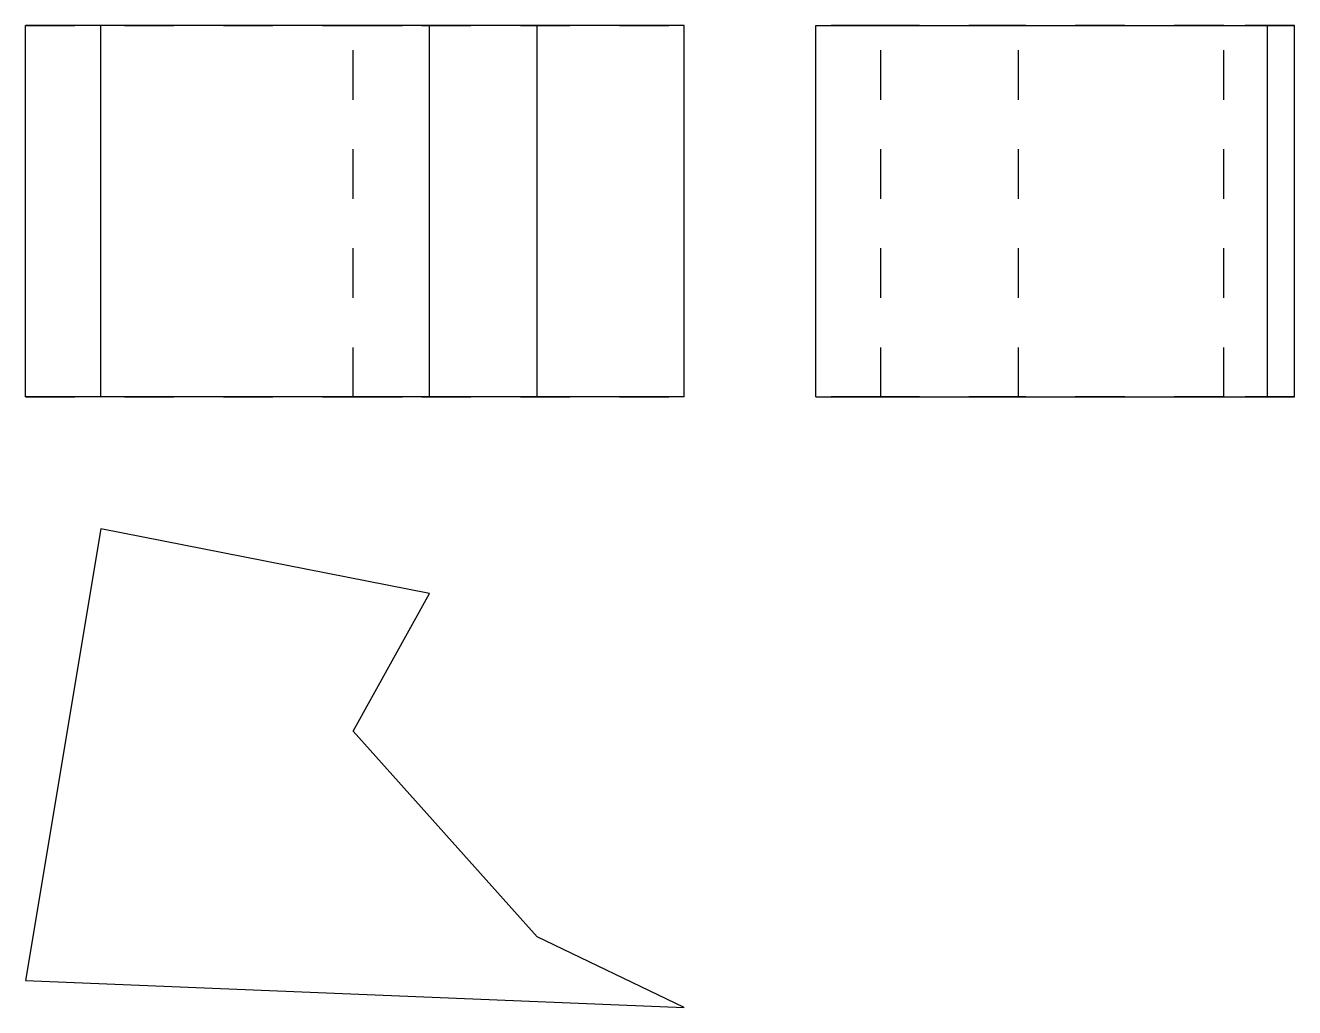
# Model space of a CAD drawing. Extents: x 0 to 2.56, y 0 to 1.98.
import ezdxf

# ---------------------------------------------------------------- set-up
doc = ezdxf.new("R2010")
doc.units = 0
doc.linetypes.add('HIDDEN', pattern=[0.066538, 0.044381, -0.022157])
for name, color, linetype in [('FRONT', 7, 'CONTINUOUS'), ('FRONT_HID', 7, 'HIDDEN'), ('LEFT', 7, 'CONTINUOUS'), ('LEFT_HID', 7, 'HIDDEN'), ('TOP', 7, 'CONTINUOUS')]:
    doc.layers.add(name, color=color, linetype=linetype)

msp = doc.modelspace()

# ---------------------------------------------------------------- linework, layer by layer
at = {"layer": 'FRONT'}
for p, q in [((0, 1.233102), (0, 1.983102)), ((0.152311, 1.983102), (0, 1.983102)), ((0.816597, 1.983102), (0.152311, 1.983102)), ((0.152311, 1.233102), (0.152311, 1.983102)), ((1.033806, 1.983102), (0.816597, 1.983102)), ((0.816597, 1.233102), (0.816597, 1.983102)), ((1.330751, 1.983102), (1.033806, 1.983102)), ((1.033806, 1.233102), (1.033806, 1.983102)), ((1.330751, 1.233102), (1.330751, 1.983102)), ((0.152311, 1.233102), (0, 1.233102)), ((0.816597, 1.233102), (0.152311, 1.233102)), ((1.033806, 1.233102), (0.816597, 1.233102)), ((1.330751, 1.233102), (1.033806, 1.233102))]:
    msp.add_line(p, q, dxfattribs=at)
at = {"layer": 'FRONT_HID', "linetype": 'HIDDEN'}
for p, q in [((0, 1.983102), (1.330751, 1.983102)), ((0.816597, 1.983102), (0.661799, 1.983102)), ((0.661799, 1.233102), (0.661799, 1.983102)), ((0.661799, 1.983102), (0.816597, 1.983102)), ((0, 1.233102), (1.330751, 1.233102)), ((0.816597, 1.233102), (0.661799, 1.233102)), ((0.661799, 1.233102), (0.816597, 1.233102))]:
    msp.add_line(p, q, dxfattribs=at)
at = {"layer": 'LEFT'}
for p, q in [((1.596901, 1.233102), (1.596901, 1.983102)), ((1.596901, 1.983102), (2.508863, 1.983102)), ((2.508863, 1.233102), (2.508863, 1.983102)), ((2.508863, 1.983102), (2.563853, 1.983102)), ((2.563853, 1.233102), (2.563853, 1.983102)), ((1.596901, 1.233102), (2.508863, 1.233102)), ((2.508863, 1.233102), (2.563853, 1.233102))]:
    msp.add_line(p, q, dxfattribs=at)
at = {"layer": 'LEFT_HID', "linetype": 'HIDDEN'}
for p, q in [((1.72801, 1.983102), (1.596901, 1.983102)), ((2.006009, 1.983102), (1.72801, 1.983102)), ((1.72801, 1.233102), (1.72801, 1.983102)), ((2.42088, 1.983102), (2.006009, 1.983102)), ((2.006009, 1.233102), (2.006009, 1.983102)), ((2.563853, 1.983102), (2.42088, 1.983102)), ((2.42088, 1.233102), (2.42088, 1.983102)), ((1.72801, 1.233102), (1.596901, 1.233102)), ((2.006009, 1.233102), (1.72801, 1.233102)), ((2.42088, 1.233102), (2.006009, 1.233102)), ((2.563853, 1.233102), (2.42088, 1.233102))]:
    msp.add_line(p, q, dxfattribs=at)
at = {"layer": 'TOP'}
for p, q in [((0.152311, 0.966952), (0, 0.05499)), ((0.816597, 0.835843), (0.152311, 0.966952)), ((0.661799, 0.557844), (0.816597, 0.835843)), ((1.033806, 0.142973), (0.661799, 0.557844)), ((1.330751, 0), (1.033806, 0.142973)), ((0, 0.05499), (1.330751, 0))]:
    msp.add_line(p, q, dxfattribs=at)

doc.saveas('drawing.dxf')
